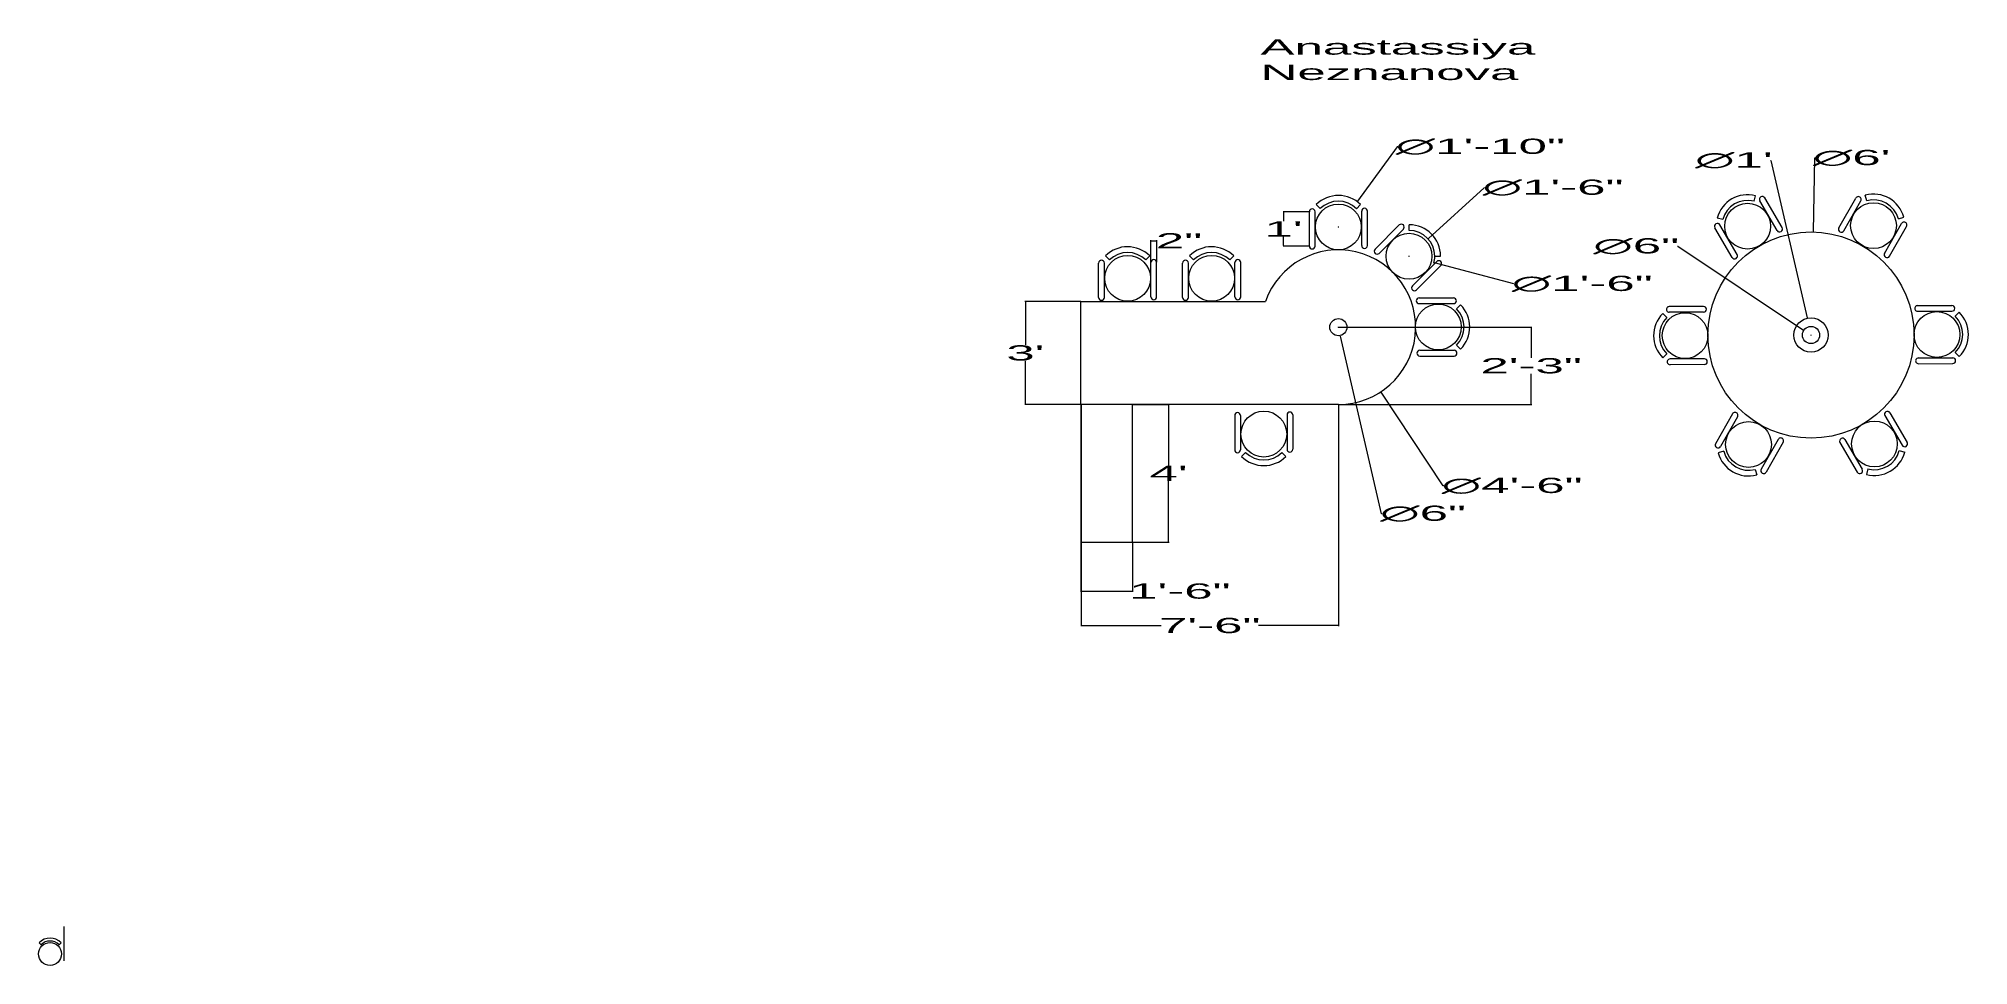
# Model space of a CAD drawing. Header units: inches. Extents: x 24 to 698, y 6 to 330.
import ezdxf

# ---------------------------------------------------------------- set-up
doc = ezdxf.new("R2010")
doc.units = ezdxf.units.IN
doc.header["$MEASUREMENT"] = 0
doc.layers.add('chair', color=6, linetype='Continuous', plot=False)
doc.layers.add('text', color=92, linetype='Continuous', plot=False)
doc.layers.add('table', color=5, linetype='Continuous')
doc.styles.get("Standard").update_dxf_attribs({"font": 'Arial.ttf', "width": 2.4, "height": 5.3125})
doc.dimstyles.new('new', dxfattribs={"dimtxt": 3.625, "dimasz": 0.18, "dimexe": 0.18, "dimexo": 0.0625, "dimgap": 0.09, "dimtad": 0, "dimtih": 1, "dimtoh": 1, "dimdec": 4, "dimzin": 0, "dimdsep": 46, "dimlunit": 4, "dimtxsty": 'Standard', "dimcen": 0.09, "dimclrt": 256, "dimadec": 0, "dimazin": 0, "dimtfac": 1.5, "dimtdec": 4, "dimtofl": 0, "dimtmove": 0, "dimatfit": 3, "dimfxl": 1, "dimtolj": 1, "dimtzin": 0, "dimarcsym": 0})

# ---------------------------------------------------------------- blocks, each defined once
blk = doc.blocks.new('*D17')
at = {"layer": 'Defpoints', "color": 0, "transparency": 16777216}
for p in [(643.6, 262.08), (642.16, 190.09)]:
    blk.add_point(p, dxfattribs=at)
at = {"layer": 'text', "color": 0, "lineweight": -2, "transparency": 16777216}
for p, q in [((644.11, 287.9), (643.6, 262.26)), ((644.29, 287.9), (644.11, 287.9)), ((642.79, 226.09), (642.97, 226.09)), ((642.88, 226), (642.88, 226.18))]:
    blk.add_line(p, q, dxfattribs=at)
at = {"layer": 'text', "color": 0, "transparency": 16777216}
blk.add_solid([(643.57, 262.26), (643.63, 262.26), (643.6, 262.08)], dxfattribs=at)
at = {"layer": 'text', "transparency": 16777216, "insert": (657.08, 287.9), "char_height": 5.312, "attachment_point": 5}
blk.add_mtext("\\A1;∅6'", dxfattribs=at)
blk = doc.blocks.new('*D18')
at = {"layer": 'Defpoints', "color": 0, "transparency": 16777216}
for p in [(641.54, 231.93), (644.22, 220.24)]:
    blk.add_point(p, dxfattribs=at)
at = {"layer": 'text', "color": 0, "lineweight": -2, "transparency": 16777216}
for p, q in [((628.72, 287.06), (628.9, 287.06)), ((628.9, 287.06), (641.5, 232.11)), ((642.79, 226.09), (642.97, 226.09)), ((642.88, 226), (642.88, 226.18))]:
    blk.add_line(p, q, dxfattribs=at)
at = {"layer": 'text', "color": 0, "transparency": 16777216}
blk.add_solid([(641.53, 232.12), (641.47, 232.1), (641.54, 231.93)], dxfattribs=at)
at = {"layer": 'text', "transparency": 16777216, "insert": (615.93, 287.06), "char_height": 5.312, "attachment_point": 5}
blk.add_mtext("\\A1;∅1'", dxfattribs=at)
blk = doc.blocks.new('*D19')
at = {"layer": 'Defpoints', "color": 0, "transparency": 16777216}
for p in [(640.38, 227.75), (645.38, 224.42)]:
    blk.add_point(p, dxfattribs=at)
at = {"layer": 'text', "color": 0, "lineweight": -2, "transparency": 16777216}
for p, q in [((596.17, 257.07), (596.35, 257.07)), ((596.35, 257.07), (640.23, 227.85)), ((642.79, 226.09), (642.97, 226.09)), ((642.88, 226), (642.88, 226.18))]:
    blk.add_line(p, q, dxfattribs=at)
at = {"layer": 'text', "color": 0, "transparency": 16777216}
blk.add_solid([(640.25, 227.87), (640.22, 227.82), (640.38, 227.75)], dxfattribs=at)
at = {"layer": 'text', "transparency": 16777216, "insert": (581.82, 257.07), "char_height": 5.312, "attachment_point": 5}
blk.add_mtext('\\A1;∅6"', dxfattribs=at)
blk = doc.blocks.new('*D20')
at = {"layer": 'Defpoints', "color": 0, "transparency": 16777216}
for p in [(462.85, 251.36), (492.62, 206.31)]:
    blk.add_point(p, dxfattribs=at)
at = {"layer": 'text', "color": 0, "lineweight": -2, "transparency": 16777216}
for p, q in [((477.64, 228.83), (477.82, 228.83)), ((477.73, 228.74), (477.73, 228.92)), ((514.35, 173.42), (492.72, 206.16)), ((514.53, 173.42), (514.35, 173.42))]:
    blk.add_line(p, q, dxfattribs=at)
at = {"layer": 'text', "color": 0, "transparency": 16777216}
blk.add_solid([(492.75, 206.18), (492.69, 206.14), (492.62, 206.31)], dxfattribs=at)
at = {"layer": 'text', "transparency": 16777216, "insert": (538.45, 173.42), "char_height": 5.312, "attachment_point": 5}
blk.add_mtext('\\A1;∅4\'-6"', dxfattribs=at)
blk = doc.blocks.new('*D21')
at = {"layer": 'Defpoints', "color": 0, "transparency": 16777216}
for p in [(477.06, 231.76), (478.41, 225.91)]:
    blk.add_point(p, dxfattribs=at)
at = {"layer": 'text', "color": 0, "lineweight": -2, "transparency": 16777216}
for p, q in [((477.64, 228.83), (477.82, 228.83)), ((477.73, 228.74), (477.73, 228.92)), ((492.8, 163.71), (478.45, 225.74)), ((492.98, 163.71), (492.8, 163.71))]:
    blk.add_line(p, q, dxfattribs=at)
at = {"layer": 'text', "color": 0, "transparency": 16777216}
blk.add_solid([(478.48, 225.74), (478.42, 225.73), (478.41, 225.91)], dxfattribs=at)
at = {"layer": 'text', "transparency": 16777216, "insert": (507.33, 163.71), "char_height": 5.312, "attachment_point": 5}
blk.add_mtext('\\A1;∅6"', dxfattribs=at)
blk = doc.blocks.new('*D22')
at = {"layer": 'Defpoints', "color": 0, "transparency": 16777216}
for p in [(387.73, 153.83), (405.73, 153.77), (405.73, 136.67)]:
    blk.add_point(p, dxfattribs=at)
at = {"layer": 'text', "color": 0, "lineweight": -2, "transparency": 16777216}
for p, q in [((387.73, 153.77), (387.73, 136.49)), ((405.73, 153.71), (405.73, 136.49)), ((387.91, 136.67), (405.55, 136.67)), ((405.73, 136.67), (405.91, 136.67))]:
    blk.add_line(p, q, dxfattribs=at)
at = {"layer": 'text', "color": 0, "transparency": 16777216}
for points in [[(387.91, 136.7), (387.91, 136.64), (387.73, 136.67)], [(405.55, 136.7), (405.55, 136.64), (405.73, 136.67)]]:
    blk.add_solid(points, dxfattribs=at)
at = {"layer": 'text', "transparency": 16777216, "insert": (422.35, 136.67), "char_height": 5.312, "attachment_point": 5}
blk.add_mtext('\\A1;1\'-6"', dxfattribs=at)
blk = doc.blocks.new('*D23')
at = {"layer": 'Defpoints', "color": 0, "transparency": 16777216}
for p in [(467.61, 269.14), (458.56, 257.14), (467.61, 257.14)]:
    blk.add_point(p, dxfattribs=at)
at = {"layer": 'text', "color": 0, "lineweight": -2, "transparency": 16777216}
for p, q in [((467.55, 269.14), (458.38, 269.14)), ((458.56, 268.96), (458.56, 265.88)), ((467.55, 257.14), (458.38, 257.14)), ((458.56, 257.32), (458.56, 260.39))]:
    blk.add_line(p, q, dxfattribs=at)
at = {"layer": 'text', "color": 0, "transparency": 16777216}
for points in [[(458.53, 268.96), (458.59, 268.96), (458.56, 269.14)], [(458.53, 257.32), (458.59, 257.32), (458.56, 257.14)]]:
    blk.add_solid(points, dxfattribs=at)
at = {"layer": 'text', "transparency": 16777216, "insert": (458.56, 263.14), "char_height": 5.312, "attachment_point": 5}
blk.add_mtext("\\A1;1'", dxfattribs=at)
blk = doc.blocks.new('*D24')
at = {"layer": 'Defpoints', "color": 0, "transparency": 16777216}
for p in [(414.23, 259), (412.23, 251.42), (414.23, 251.42)]:
    blk.add_point(p, dxfattribs=at)
at = {"layer": 'text', "color": 0, "lineweight": -2, "transparency": 16777216}
for p, q in [((412.23, 251.48), (412.23, 259.18)), ((412.41, 259), (414.05, 259)), ((414.23, 251.48), (414.23, 259.18)), ((414.23, 259), (414.41, 259))]:
    blk.add_line(p, q, dxfattribs=at)
at = {"layer": 'text', "color": 0, "transparency": 16777216}
for points in [[(412.41, 259.03), (412.41, 258.97), (412.23, 259)], [(414.05, 259.03), (414.05, 258.97), (414.23, 259)]]:
    blk.add_solid(points, dxfattribs=at)
at = {"layer": 'text', "transparency": 16777216, "insert": (422.06, 259), "char_height": 5.312, "attachment_point": 5}
blk.add_mtext('\\A1;2"', dxfattribs=at)
blk = doc.blocks.new('*D25')
at = {"layer": 'Defpoints', "color": 0, "transparency": 16777216}
for p in [(477.64, 228.83), (477.73, 201.83), (545.1, 201.83)]:
    blk.add_point(p, dxfattribs=at)
at = {"layer": 'text', "color": 0, "lineweight": -2, "transparency": 16777216}
for p, q in [((477.71, 228.83), (545.28, 228.83)), ((545.1, 228.65), (545.1, 218.12)), ((545.1, 202.01), (545.1, 212.55)), ((477.8, 201.83), (545.28, 201.83))]:
    blk.add_line(p, q, dxfattribs=at)
at = {"layer": 'text', "color": 0, "transparency": 16777216}
for points in [[(545.07, 228.65), (545.13, 228.65), (545.1, 228.83)], [(545.07, 202.01), (545.13, 202.01), (545.1, 201.83)]]:
    blk.add_solid(points, dxfattribs=at)
at = {"layer": 'text', "transparency": 16777216, "insert": (545.1, 215.33), "char_height": 5.312, "attachment_point": 5}
blk.add_mtext('\\A1;2\'-3"', dxfattribs=at)
blk = doc.blocks.new('*D26')
at = {"layer": 'Defpoints', "color": 0, "transparency": 16777216}
for p in [(509.07, 259.67), (495.77, 247.54)]:
    blk.add_point(p, dxfattribs=at)
at = {"layer": 'text', "color": 0, "lineweight": -2, "transparency": 16777216}
for p, q in [((528.66, 277.54), (509.2, 259.79)), ((528.84, 277.54), (528.66, 277.54)), ((502.33, 253.61), (502.51, 253.61)), ((502.42, 253.52), (502.42, 253.7))]:
    blk.add_line(p, q, dxfattribs=at)
at = {"layer": 'text', "color": 0, "transparency": 16777216}
blk.add_solid([(509.18, 259.82), (509.22, 259.77), (509.07, 259.67)], dxfattribs=at)
at = {"layer": 'text', "transparency": 16777216, "insert": (552.76, 277.54), "char_height": 5.312, "attachment_point": 5}
blk.add_mtext('\\A1;∅1\'-6"', dxfattribs=at)
blk = doc.blocks.new('*D27')
at = {"layer": 'Defpoints', "color": 0, "transparency": 16777216}
for p in [(484.24, 272.7), (471.23, 254.97)]:
    blk.add_point(p, dxfattribs=at)
at = {"layer": 'text', "color": 0, "lineweight": -2, "transparency": 16777216}
for p, q in [((498.28, 291.83), (484.35, 272.85)), ((498.46, 291.83), (498.28, 291.83)), ((477.65, 263.83), (477.83, 263.83)), ((477.74, 263.74), (477.74, 263.92))]:
    blk.add_line(p, q, dxfattribs=at)
at = {"layer": 'text', "color": 0, "transparency": 16777216}
blk.add_solid([(484.33, 272.86), (484.38, 272.83), (484.24, 272.7)], dxfattribs=at)
at = {"layer": 'text', "transparency": 16777216, "insert": (527.34, 291.83), "char_height": 5.3125, "attachment_point": 5}
blk.add_mtext('\\A1;∅1\'-10"', dxfattribs=at)
blk = doc.blocks.new('*D28')
at = {"layer": 'Defpoints', "color": 0, "transparency": 16777216}
for p in [(493.72, 255.9), (511.12, 251.32)]:
    blk.add_point(p, dxfattribs=at)
at = {"layer": 'text', "color": 0, "lineweight": -2, "transparency": 16777216}
for p, q in [((502.33, 253.61), (502.51, 253.61)), ((502.42, 253.52), (502.42, 253.7)), ((539.03, 243.96), (511.3, 251.27))]:
    blk.add_line(p, q, dxfattribs=at)
blk.add_arc((502.42, 253.61), 9, 344.09386, 359.71987, dxfattribs=at)
at = {"layer": 'text', "color": 0, "transparency": 16777216}
blk.add_solid([(511.31, 251.3), (511.29, 251.24), (511.12, 251.32)], dxfattribs=at)
at = {"layer": 'text', "transparency": 16777216, "insert": (562.95, 243.96), "char_height": 5.312, "attachment_point": 5}
blk.add_mtext('\\A1;∅1\'-6"', dxfattribs=at)
blk = doc.blocks.new('*D29')
at = {"layer": 'Defpoints', "color": 0, "transparency": 16777216}
for p in [(405.73, 201.83), (418.4, 201.83), (405.73, 153.83)]:
    blk.add_point(p, dxfattribs=at)
at = {"layer": 'text', "color": 0, "lineweight": -2, "transparency": 16777216}
for p, q in [((405.8, 201.83), (418.58, 201.83)), ((418.4, 201.65), (418.4, 180.58)), ((418.4, 154.01), (418.4, 175.09)), ((405.8, 153.83), (418.58, 153.83))]:
    blk.add_line(p, q, dxfattribs=at)
at = {"layer": 'text', "color": 0, "transparency": 16777216}
for points in [[(418.37, 201.65), (418.43, 201.65), (418.4, 201.83)], [(418.37, 154.01), (418.43, 154.01), (418.4, 153.83)]]:
    blk.add_solid(points, dxfattribs=at)
at = {"layer": 'text', "transparency": 16777216, "insert": (418.4, 177.83), "char_height": 5.312, "attachment_point": 5}
blk.add_mtext("\\A1;4'", dxfattribs=at)
blk = doc.blocks.new('*D30')
at = {"layer": 'Defpoints', "color": 0, "transparency": 16777216}
for p in [(387.73, 237.83), (368.34, 201.83), (387.73, 201.83)]:
    blk.add_point(p, dxfattribs=at)
at = {"layer": 'text', "color": 0, "lineweight": -2, "transparency": 16777216}
for p, q in [((387.67, 237.83), (368.16, 237.83)), ((368.34, 237.65), (368.34, 222.62)), ((368.34, 202.01), (368.34, 217.05)), ((387.67, 201.83), (368.16, 201.83))]:
    blk.add_line(p, q, dxfattribs=at)
at = {"layer": 'text', "color": 0, "transparency": 16777216}
for points in [[(368.31, 237.65), (368.37, 237.65), (368.34, 237.83)], [(368.31, 202.01), (368.37, 202.01), (368.34, 201.83)]]:
    blk.add_solid(points, dxfattribs=at)
at = {"layer": 'text', "transparency": 16777216, "insert": (368.34, 219.83), "char_height": 5.312, "attachment_point": 5}
blk.add_mtext("\\A1;3'", dxfattribs=at)
blk = doc.blocks.new('*D32')
at = {"layer": 'Defpoints', "color": 0, "transparency": 16777216}
for p in [(387.8, 201.83), (477.8, 201.83), (387.8, 124.65)]:
    blk.add_point(p, dxfattribs=at)
at = {"layer": 'text', "color": 0, "lineweight": -2, "transparency": 16777216}
for p, q in [((387.8, 201.77), (387.8, 124.47)), ((477.8, 201.77), (477.8, 124.47)), ((387.98, 124.65), (415.75, 124.65)), ((477.62, 124.65), (449.85, 124.65))]:
    blk.add_line(p, q, dxfattribs=at)
at = {"layer": 'text', "color": 0, "transparency": 16777216}
for points in [[(387.98, 124.68), (387.98, 124.62), (387.8, 124.65)], [(477.62, 124.68), (477.62, 124.62), (477.8, 124.65)]]:
    blk.add_solid(points, dxfattribs=at)
at = {"layer": 'text', "transparency": 16777216, "insert": (432.8, 124.65), "char_height": 5.312, "attachment_point": 5}
blk.add_mtext('\\A1;7\'-6"', dxfattribs=at)

msp = doc.modelspace()

# ---------------------------------------------------------------- linework, layer by layer
for p, q in [((24.3706, 13.22719), (23.66965, 13.94041)), ((27.52486, 14.51773), (27.52486, 14.64213)), ((30.6927, 13.21379), (31.39666, 13.92402)), ((32.4999, 7.60921), (32.4999, 19.60921))]:
    msp.add_line(p, q)
msp.add_circle((27.52486, 10.01773), 4)
for radius in [5.5, 4.5]:
    msp.add_arc((27.52486, 10.01773), radius, 45.25403397, 134.50301286)
at = {"layer": 'chair'}
for p, q in [((471.39355, 270.2202), (469.9842, 271.63927)), ((484.08648, 270.21145), (485.49779, 271.62857)), ((622.99284, 272.80396), (623.49822, 274.73906)), ((631.03179, 262.58679), (624.98731, 272.95329)), ((632.75954, 263.5942), (626.71506, 273.9607)), ((652.60198, 263.49506), (658.5574, 273.91298)), ((654.3383, 262.50249), (660.29372, 272.92041)), ((662.38147, 272.97592), (661.86219, 274.90733)), ((467.60859, 257.1359), (467.60859, 269.1359)), ((469.60859, 257.1359), (469.60859, 269.1359)), ((485.88467, 257.33582), (485.88467, 269.33582)), ((487.88467, 257.33582), (487.88467, 269.33582)), ((490.52289, 256.03295), (499.00817, 264.51823)), ((491.9371, 254.61873), (500.42238, 263.10401)), ((502.45126, 262.60858), (502.45813, 264.60857)), ((615.34424, 253.20831), (609.29977, 263.57481)), ((612.02332, 266.41802), (610.09103, 266.93401)), ((617.07199, 254.21572), (611.02752, 264.58222)), ((668.56776, 254.59849), (674.52318, 265.01641)), ((670.30408, 253.60592), (676.25949, 264.02384)), ((673.39662, 266.66901), (675.32515, 267.19889)), ((393.9496, 239.21846), (393.9496, 251.21846)), ((395.9496, 239.21846), (395.9496, 251.21846)), ((397.73455, 252.30277), (396.3252, 253.72183)), ((410.42748, 252.29401), (411.83879, 253.71113)), ((412.22568, 239.41838), (412.22568, 251.41838)), ((414.22568, 239.41838), (414.22568, 251.41838)), ((423.30644, 239.21846), (423.30644, 251.21846)), ((425.30644, 239.21846), (425.30644, 251.21846)), ((427.0914, 252.30277), (425.68205, 253.72183)), ((439.78433, 252.29401), (441.19563, 253.71113)), ((441.58252, 239.41838), (441.58252, 251.41838)), ((443.58252, 239.41838), (443.58252, 251.41838)), ((503.5874, 243.25117), (512.07268, 251.73646)), ((505.00161, 241.83696), (513.48689, 250.32224)), ((511.42033, 253.62713), (513.42032, 253.63124)), ((505.94584, 239.05019), (517.94584, 239.05019)), ((505.94584, 237.05019), (517.94584, 237.05019)), ((519.03014, 235.26524), (520.44921, 236.67458)), ((605.33716, 236.07382), (593.33727, 236.0224)), ((680.13944, 236.37229), (692.13933, 236.42371)), ((592.47793, 232.22049), (591.05478, 233.62571)), ((605.34573, 234.07383), (593.34584, 234.02242)), ((680.14801, 234.37231), (692.1479, 234.42373)), ((693.23985, 232.64344), (694.65286, 234.05885)), ((519.02139, 222.5723), (520.43851, 221.161)), ((506.14576, 220.77411), (518.14576, 220.77411)), ((506.14576, 218.77411), (518.14576, 218.77411)), ((592.52356, 219.52763), (591.11055, 218.11222)), ((605.61539, 217.79876), (593.6155, 217.74734)), ((605.62396, 215.79878), (593.62407, 215.74736)), ((680.41768, 218.09724), (692.41757, 218.14865)), ((680.42625, 216.09725), (692.42614, 216.14867)), ((693.28548, 219.95058), (694.70863, 218.54536)), ((441.51579, 198.00273), (441.51579, 186.00273)), ((443.51579, 198.00273), (443.51579, 186.00273)), ((459.79187, 198.20266), (459.79187, 186.20266)), ((461.79187, 198.20266), (461.79187, 186.20266)), ((615.45933, 198.56515), (609.50391, 188.14723)), ((617.19565, 197.57258), (611.24023, 187.15466)), ((668.69142, 197.95535), (674.73589, 187.58885)), ((670.41917, 198.96276), (676.46364, 188.59626)), ((631.42511, 189.66858), (625.46969, 179.25066)), ((654.73162, 189.58428), (660.77609, 179.21778)), ((445.31398, 185.1271), (443.90268, 183.70999)), ((458.00691, 185.11835), (459.41626, 183.69929)), ((612.36679, 185.50206), (610.43826, 184.97218)), ((633.16143, 188.67601), (627.20601, 178.25809)), ((653.00387, 188.57687), (659.04834, 178.21037)), ((673.74009, 185.75305), (675.67238, 185.23706)), ((623.38194, 179.19515), (623.90122, 177.26374)), ((662.77057, 179.36711), (662.26519, 177.43201))]:
    msp.add_line(p, q, dxfattribs=at)
for centre in [(477.73561, 263.83442), (620.71863, 264.09604), (664.71823, 264.28457), (502.42034, 253.60864), (404.07661, 245.91698), (433.43346, 245.91698), (512.64436, 228.92317), (598.88211, 225.897), (686.8813, 226.27407), (451.66485, 191.50413), (621.04518, 187.8865), (665.04478, 188.07503)]:
    msp.add_circle(centre, 8, dxfattribs=at)
for centre, radius, start, end in [((468.60859, 269.1359), 1, 0, 180), ((477.73561, 263.83442), 11, 45.11775338, 134.80320503), ((477.73561, 263.83442), 9, 45.11775338, 134.80320503), ((486.88467, 269.33582), 1, 0, 180), ((620.71863, 264.09604), 11, 75.36325756, 165.04870921), ((620.71863, 264.09604), 9, 75.36325756, 165.04870921), ((625.85119, 273.457), 1, 30.24550418, 210.24550418), ((659.42556, 273.4167), 1, 330.24550418, 150.24550418), ((664.71823, 264.28457), 11, 15.36325756, 105.04870921), ((664.71823, 264.28457), 9, 15.36325756, 105.04870921), ((499.71528, 263.81112), 1, 315, 135), ((502.42034, 253.60864), 11, 0.11775338, 89.80320503), ((610.16364, 264.07851), 1, 30.24550418, 210.24550418), ((631.89566, 263.0905), 1, 210.24550418, 30.24550418), ((653.47014, 262.99878), 1, 150.24550418, 330.24550418), ((675.39134, 264.52013), 1, 330.24550418, 150.24550418), ((404.07661, 245.91698), 11, 45.11775338, 134.80320503), ((433.43346, 245.91698), 11, 45.11775338, 134.80320503), ((468.60859, 257.1359), 1, 180, 0), ((486.88467, 257.33582), 1, 180, 0), ((502.42034, 253.60864), 9, 0.11775338, 89.80320503), ((394.9496, 251.21846), 1, 0, 180), ((404.07661, 245.91698), 9, 45.11775338, 134.80320503), ((413.22568, 251.41838), 1, 0, 180), ((424.30644, 251.21846), 1, 0, 180), ((433.43346, 245.91698), 9, 45.11775338, 134.80320503), ((442.58252, 251.41838), 1, 0, 180), ((491.23, 255.32584), 1, 135, 315), ((512.77979, 251.02935), 1, 315, 135), ((616.20812, 253.71201), 1, 210.24550418, 30.24550418), ((669.43592, 254.10221), 1, 150.24550418, 330.24550418), ((504.2945, 242.54407), 1, 135, 315), ((394.9496, 239.21846), 1, 180, 0), ((413.22568, 239.41838), 1, 180, 0), ((424.30644, 239.21846), 1, 180, 0), ((442.58252, 239.41838), 1, 180, 0), ((505.94584, 238.05019), 1, 90, 270), ((517.94584, 238.05019), 1, 270, 90), ((512.64436, 228.92317), 11, 315.11775338, 44.80320503), ((605.34145, 235.07382), 1, 270.24550418, 90.24550418), ((680.14373, 235.3723), 1, 90.24550418, 270.24550418), ((692.14362, 235.42372), 1, 270.24550418, 90.24550418), ((512.64436, 228.92317), 9, 315.11775338, 44.80320503), ((598.88211, 225.897), 11, 135.36325756, 225.04870921), ((598.88211, 225.897), 9, 135.36325756, 225.04870921), ((593.34156, 235.02241), 1, 90.24550418, 270.24550418), ((686.8813, 226.27407), 9, 315.36325756, 45.04870921), ((686.8813, 226.27407), 11, 315.36325756, 45.04870921), ((506.14576, 219.77411), 1, 90, 270), ((518.14576, 219.77411), 1, 270, 90), ((593.61979, 216.74735), 1, 90.24550418, 270.24550418), ((605.61968, 216.79877), 1, 270.24550418, 90.24550418), ((680.42196, 217.09724), 1, 90.24550418, 270.24550418), ((692.42185, 217.14866), 1, 270.24550418, 90.24550418), ((442.51579, 198.00273), 1, 0, 180), ((460.79187, 198.20266), 1, 0, 180), ((616.32749, 198.06886), 1, 330.24550418, 150.24550418), ((669.55529, 198.45906), 1, 30.24550418, 210.24550418), ((632.29327, 189.17229), 1, 330.24550418, 150.24550418), ((653.86774, 189.08057), 1, 30.24550418, 210.24550418), ((442.51579, 186.00273), 1, 180, 0), ((451.66485, 191.50413), 11, 225.11775338, 314.80320503), ((451.66485, 191.50413), 9, 225.11775338, 314.80320503), ((460.79187, 186.20266), 1, 180, 0), ((610.37207, 187.65094), 1, 150.24550418, 330.24550418), ((621.04518, 187.8865), 11, 195.36325756, 285.04870921), ((621.04518, 187.8865), 9, 195.36325756, 285.04870921), ((665.04478, 188.07503), 11, 255.36325756, 345.04870921), ((665.04478, 188.07503), 9, 255.36325756, 345.04870921), ((675.59976, 188.09256), 1, 210.24550418, 30.24550418), ((626.33785, 178.75437), 1, 150.24550418, 330.24550418), ((659.91222, 178.71407), 1, 210.24550418, 30.24550418)]:
    msp.add_arc(centre, radius, start, end, dxfattribs=at)
at = {"layer": 'table'}
for p, q in [((387.73436, 201.83442), (387.73436, 237.83442)), ((387.73436, 237.83442), (452.27852, 237.83442)), ((387.73436, 201.83442), (387.73436, 153.83442)), ((477.79686, 201.83442), (387.79686, 201.83442)), ((405.73436, 153.77192), (405.73436, 201.83442)), ((387.73436, 153.83442), (405.73436, 153.83442))]:
    msp.add_line(p, q, dxfattribs=at)
for centre, radius in [((642.8817, 226.08553), 36), ((477.73436, 228.83442), 3), ((642.8817, 226.08553), 6), ((642.8817, 226.08553), 3)]:
    msp.add_circle(centre, radius, dxfattribs=at)
msp.add_arc((477.73436, 228.83442), 27, 270, 160.52877937, dxfattribs=at)

# ---------------------------------------------------------------- texts
at = {"layer": 'text', "insert": (450.53079, 329.30125), "char_height": 5.3125, "attachment_point": 1}
msp.add_mtext_dynamic_manual_height_columns('Anastassiya Neznanova', width=112.8523733, gutter_width=26.5625, heights=[0], dxfattribs=at)

# ---------------------------------------------------------------- dimensions: what is measured, and where the dimension line sits
at = {"layer": 'text'}
for p1, p2, picture, middle in [((471.22675, 254.9668), (484.24448, 272.70204), '*D27', (527.34083, 291.82843)), ((644.22307, 220.23739), (641.54034, 231.93368), '*D18', (615.92889, 287.05803)), ((642.16492, 190.09267), (643.59848, 262.0784), '*D17', (657.08058, 287.90289)), ((495.77046, 247.54406), (509.07023, 259.67321), '*D26', (552.76214, 277.54056)), ((645.37886, 224.42294), (640.38455, 227.74813), '*D19', (581.81797, 257.06534)), ((462.84796, 251.35985), (492.62077, 206.30899), '*D20', (538.45382, 173.42376)), ((493.71734, 255.90161), (511.12335, 251.31566), '*D28', (539.02648, 243.96406)), ((477.05834, 231.75726), (478.41039, 225.91158), '*D21', (507.3309, 163.70782))]:
    dim = msp.add_diameter_dim_2p(p1=p1, p2=p2, dimstyle='new', dxfattribs=at)
    dim.commit()
    dim.dimension.update_dxf_attribs({"geometry": picture, "text_midpoint": middle, "dimtype": 163})
for base, p1, p2, picture, middle in [((458.56148, 257.1359), (467.60859, 269.1359), (467.60859, 257.1359), '*D23', (458.56148, 263.1359)), ((368.34021, 201.83442), (387.73436, 237.83442), (387.73436, 201.83442), '*D30', (368.34021, 219.83442)), ((545.10222, 201.83442), (477.64436, 228.83442), (477.73436, 201.83442), '*D25', (545.10222, 215.33442)), ((418.40437, 201.83442), (405.73436, 153.83442), (405.73436, 201.83442), '*D29', (418.40437, 177.83442))]:
    dim = msp.add_linear_dim(base=base, p1=p1, p2=p2, angle=90, dimstyle='new', dxfattribs=at)
    dim.commit()
    dim.dimension.update_dxf_attribs({"geometry": picture, "text_midpoint": middle})
for base, p1, p2, picture, middle in [((414.22568, 259.0034), (412.22568, 251.41838), (414.22568, 251.41838), '*D24', (422.06218, 259.0034)), ((387.79686, 124.65292), (477.79686, 201.83442), (387.79686, 201.83442), '*D32', (432.79686, 124.65292)), ((405.73436, 136.67216), (387.73436, 153.83442), (405.73436, 153.77192), '*D22', (422.35498, 136.67216))]:
    dim = msp.add_linear_dim(base=base, p1=p1, p2=p2, dimstyle='new', dxfattribs=at)
    dim.commit()
    dim.dimension.update_dxf_attribs({"geometry": picture, "text_midpoint": middle})

doc.saveas('drawing.dxf')
